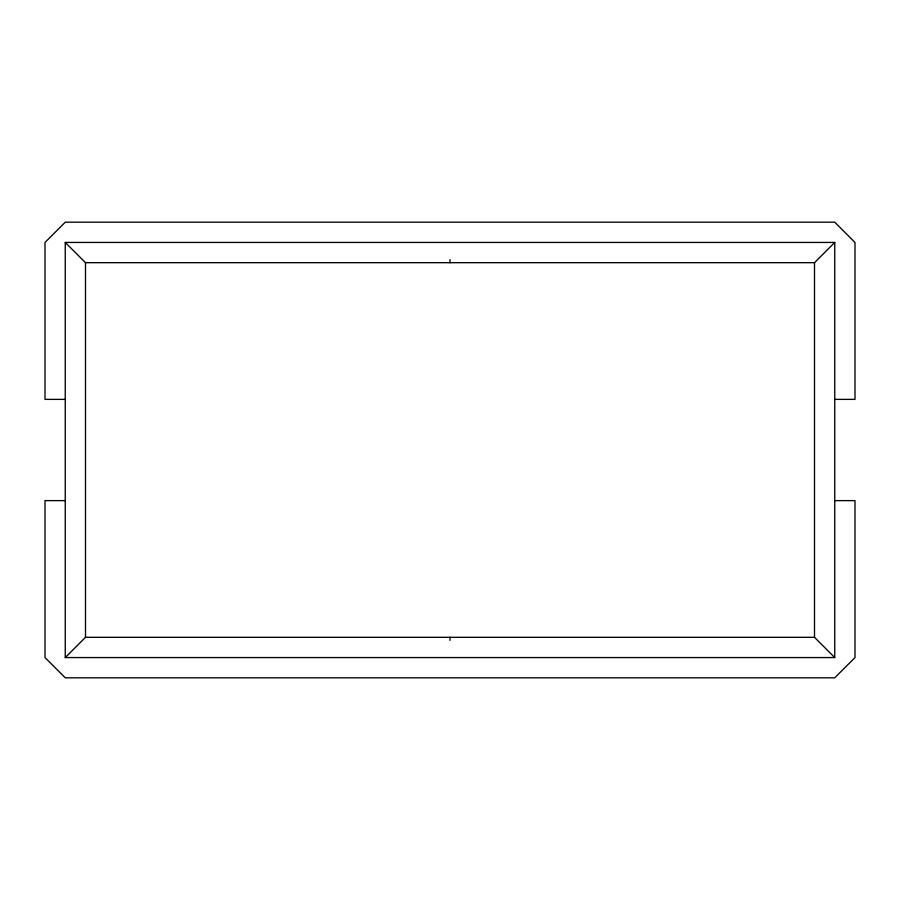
<?xml version="1.0" encoding="UTF-8"?>
<svg xmlns="http://www.w3.org/2000/svg" width="900" height="900" viewBox="0 0 900 900"><rect width="100%" height="100%" fill="white"/><g stroke="black" fill="none" stroke-linecap="round" stroke-linejoin="round"><path stroke-width="1.35" d="M65.25 657.562L85.5 637.312L814.5 637.312L834.75 657.562L834.75 242.438L65.25 242.438L65.25 657.562L834.75 657.562M65.25 242.438L85.5 262.688L814.5 262.688L834.75 242.438M65.25 399.375L45 399.375L45 242.438L65.25 222.188L834.75 222.188L855 242.438L855 399.375L834.75 399.375M65.25 500.625L45 500.625L45 657.562L65.25 677.812L834.75 677.812L855 657.562L855 500.625L834.75 500.625M814.5 262.688L814.5 637.312M450 259.605L450 262.688M450 637.312L450 640.395M85.5 262.688L85.5 637.312"/></g></svg>
